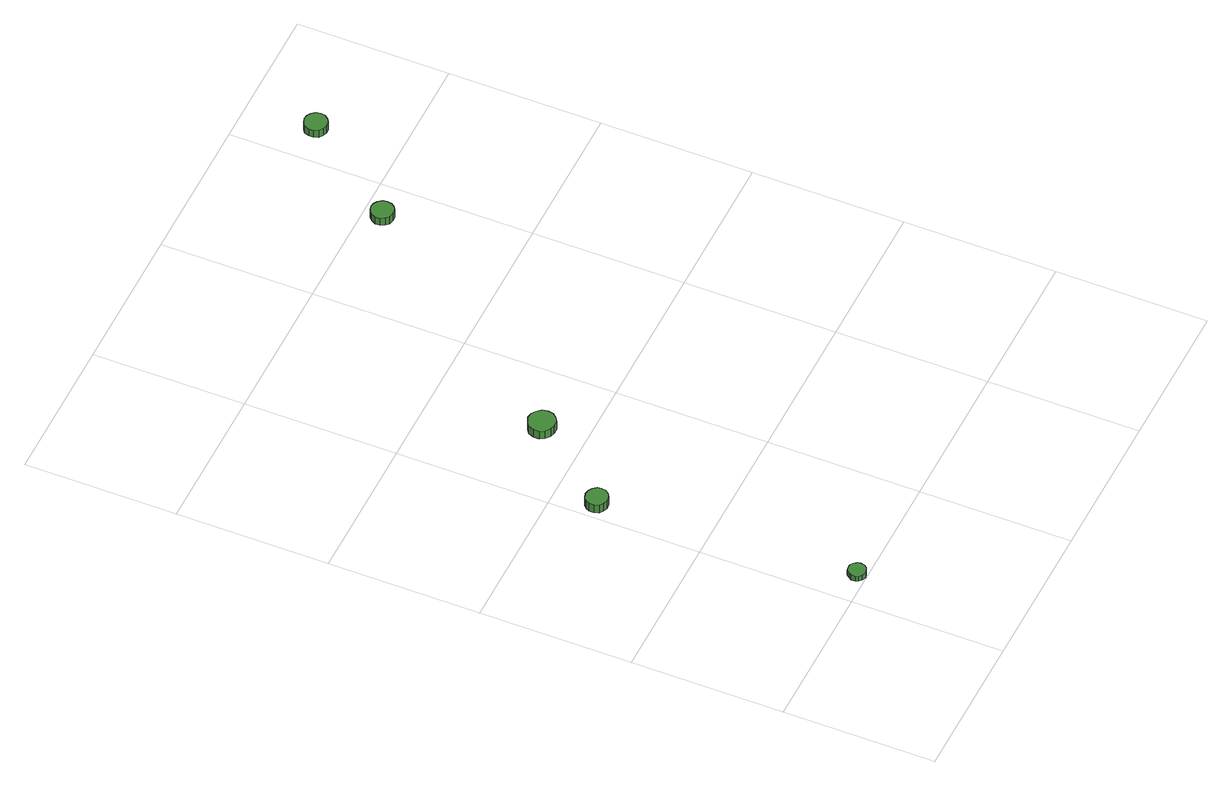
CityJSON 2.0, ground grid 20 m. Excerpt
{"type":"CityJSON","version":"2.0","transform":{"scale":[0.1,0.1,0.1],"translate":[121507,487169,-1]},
"CityObjects":{
"tree1":{"type":"SolitaryVegetationObject","attributes":{"function":"something"},"geometry":[{"type":"MultiSurface","lod":"1","boundaries":[[[0,1,2,3,4,5,6,7,8,9,10,11,12,13,14]],[[15,16,17,18,19,20,21,22,23,24,25,26,27,28,29]],[[0,29,28,1]],[[1,28,27,2]],[[2,27,26,3]],[[3,26,25,4]],[[4,25,24,5]],[[5,24,23,6]],[[6,23,22,7]],[[7,22,21,8]],[[8,21,20,9]],[[9,20,19,10]],[[10,19,18,11]],[[11,18,17,12]],[[12,17,16,13]],[[13,16,15,14]],[[14,15,29,0]]]}]},
"tree2":{"type":"SolitaryVegetationObject","attributes":{"function":"something"},"geometry":[{"type":"MultiSurface","lod":"1","boundaries":[[[30,31,32,33,34,35,36,37,38,39,40,41,42,43,44]],[[45,46,47,48,49,50,51,52,53,54,55,56,57,58,59]],[[30,59,58,31]],[[31,58,57,32]],[[32,57,56,33]],[[33,56,55,34]],[[34,55,54,35]],[[35,54,53,36]],[[36,53,52,37]],[[37,52,51,38]],[[38,51,50,39]],[[39,50,49,40]],[[40,49,48,41]],[[41,48,47,42]],[[42,47,46,43]],[[43,46,45,44]],[[44,45,59,30]]]}]},
"tree3":{"type":"SolitaryVegetationObject","attributes":{"function":"something"},"geometry":[{"type":"MultiSurface","lod":"1","boundaries":[[[60,61,62,63,64,65,66,67,68,69,70,71,72,73,74]],[[75,76,77,78,79,80,81,82,83,84,85,86,87,88,89]],[[60,89,88,61]],[[61,88,87,62]],[[62,87,86,63]],[[63,86,85,64]],[[64,85,84,65]],[[65,84,83,66]],[[66,83,82,67]],[[67,82,81,68]],[[68,81,80,69]],[[69,80,79,70]],[[70,79,78,71]],[[71,78,77,72]],[[72,77,76,73]],[[73,76,75,74]],[[74,75,89,60]]]}]},
"tree4":{"type":"SolitaryVegetationObject","attributes":{"function":"something"},"geometry":[{"type":"MultiSurface","lod":"1","boundaries":[[[90,91,92,93,94,95,96,97,98,99,100,101,102,103,104]],[[105,106,107,108,109,110,111,112,113,114,115,116,117,118,119]],[[90,119,118,91]],[[91,118,117,92]],[[92,117,116,93]],[[93,116,115,94]],[[94,115,114,95]],[[95,114,113,96]],[[96,113,112,97]],[[97,112,111,98]],[[98,111,110,99]],[[99,110,109,100]],[[100,109,108,101]],[[101,108,107,102]],[[102,107,106,103]],[[103,106,105,104]],[[104,105,119,90]]]}]},
"tree5":{"type":"SolitaryVegetationObject","attributes":{"function":"something"},"geometry":[{"type":"MultiSurface","lod":"1","boundaries":[[[120,121,122,123,124,125,126,127,128,129,130,131,132,133,134]],[[135,136,137,138,139,140,141,142,143,144,145,146,147,148,149]],[[120,149,148,121]],[[121,148,147,122]],[[122,147,146,123]],[[123,146,145,124]],[[124,145,144,125]],[[125,144,143,126]],[[126,143,142,127]],[[127,142,141,128]],[[128,141,140,129]],[[129,140,139,130]],[[130,139,138,131]],[[131,138,137,132]],[[132,137,136,133]],[[133,136,135,134]],[[134,135,149,120]]]}]}
},
"vertices":[
[57,13,14],[56,17,14],[53,21,14],[49,24,14],[44,24,14],[39,23,14],[36,19,14],[34,15,14],[34,10,14],[36,6,14],[39,3,14],[44,1,14],[49,2,14],[53,4,14],[56,8,14],[56,8,6],[53,4,6],[49,2,6],[44,1,6],[39,3,6],[36,6,6],[34,10,6],[34,15,6],[36,19,6],[39,23,6],[44,24,6],[49,24,6],[53,21,6],[56,17,6],[57,13,6],
[37,346,20],[36,351,20],[32,356,20],[27,359,20],[21,360,20],[15,358,20],[10,354,20],[8,349,20],[8,343,20],[10,337,20],[15,333,20],[21,331,20],[27,332,20],[32,335,20],[36,340,20],[36,340,7],[32,335,7],[27,332,7],[21,331,7],[15,333,7],[10,337,7],[8,343,7],[8,349,7],[10,354,7],[15,358,7],[21,360,7],[27,359,7],[32,356,7],[36,351,7],[37,346,7],
[123,455,25],[122,462,25],[117,468,25],[111,472,25],[104,473,25],[97,470,25],[91,466,25],[88,459,25],[88,451,25],[91,445,25],[97,440,25],[104,438,25],[111,438,25],[117,442,25],[122,448,25],[122,448,12],[117,442,12],[111,438,12],[104,438,12],[97,440,12],[91,445,12],[88,451,12],[88,459,12],[91,466,12],[97,470,12],[104,473,12],[111,472,12],[117,468,12],[122,462,12],[123,455,12],
[364,775,21],[363,781,21],[359,786,21],[354,789,21],[348,790,21],[342,788,21],[338,784,21],[335,778,21],[335,772,21],[338,766,21],[342,762,21],[348,761,21],[354,761,21],[359,764,21],[363,769,21],[363,769,9],[359,764,9],[354,761,9],[348,761,9],[342,762,9],[338,766,9],[335,772,9],[335,778,9],[338,784,9],[342,788,9],[348,790,9],[354,789,9],[359,786,9],[363,781,9],[364,775,9],
[467,909,18],[466,915,18],[462,920,18],[457,923,18],[451,924,18],[445,922,18],[440,918,18],[438,912,18],[438,906,18],[440,900,18],[445,896,18],[451,894,18],[457,895,18],[462,898,18],[466,903,18],[466,903,6],[462,898,6],[457,895,6],[451,894,6],[445,896,6],[440,900,6],[438,906,6],[438,912,6],[440,918,6],[445,922,6],[451,924,6],[457,923,6],[462,920,6],[466,915,6],[467,909,6]
]}
